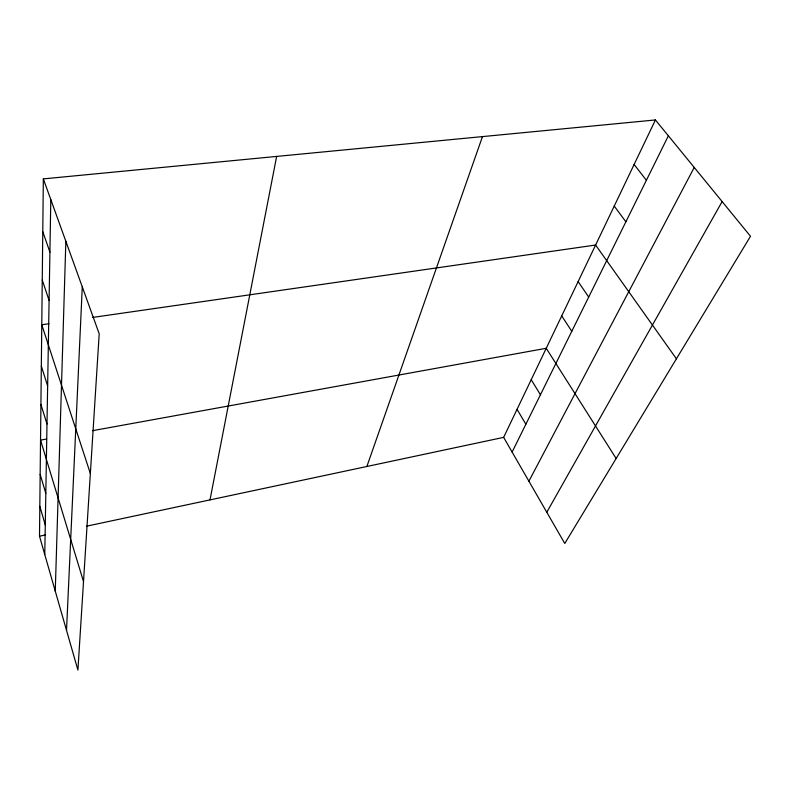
<?xml version="1.0" encoding="UTF-8"?>
<svg xmlns="http://www.w3.org/2000/svg" width="790" height="790" viewBox="0 0 790 790"><rect width="100%" height="100%" fill="white"/><g stroke="black" fill="none" stroke-linecap="round" stroke-linejoin="round"><path stroke-width="1.19" d="M43.341 178.886L99.204 333.795L77.914 670.048L39.5 536.212L43.341 178.886L655.414 119.952L750.5 236.279L564.771 543.471L503.645 437.364L655.414 119.952M44.773 554.58L50.807 199.603M55.261 591.137L65.856 241.325M66.518 630.361L82.278 286.879M210.002 499.902L276.638 156.42M366.866 466.495L482.463 136.611M512.118 452.068L668.37 135.801M528.895 481.199L694.232 167.441M546.789 512.256L722.129 201.569M39.5 536.212L45.524 534.929M86.485 526.199L503.645 437.364M46.57 439.033L40.537 440.129L83.513 581.608M92.47 430.688L546.245 348.281L616.141 458.496M49.039 323.712L41.771 324.759L90.356 473.526M92.618 317.442L595.611 245.028L676.418 358.818M634.123 164.488L646.398 180.278M614.235 206.081L625.887 221.793M578.132 281.576L588.698 297.06M561.71 315.931L571.792 331.277M531.216 379.704L540.439 394.743M517.045 409.348L525.873 424.23M42.769 231.618L49.918 252.168M42.255 280.075L49.099 300.427M41.327 366.096L47.637 385.945M40.912 404.45L46.995 424.023M40.162 474.375L45.81 493.365M39.826 506.331L45.277 525.004"/></g></svg>
